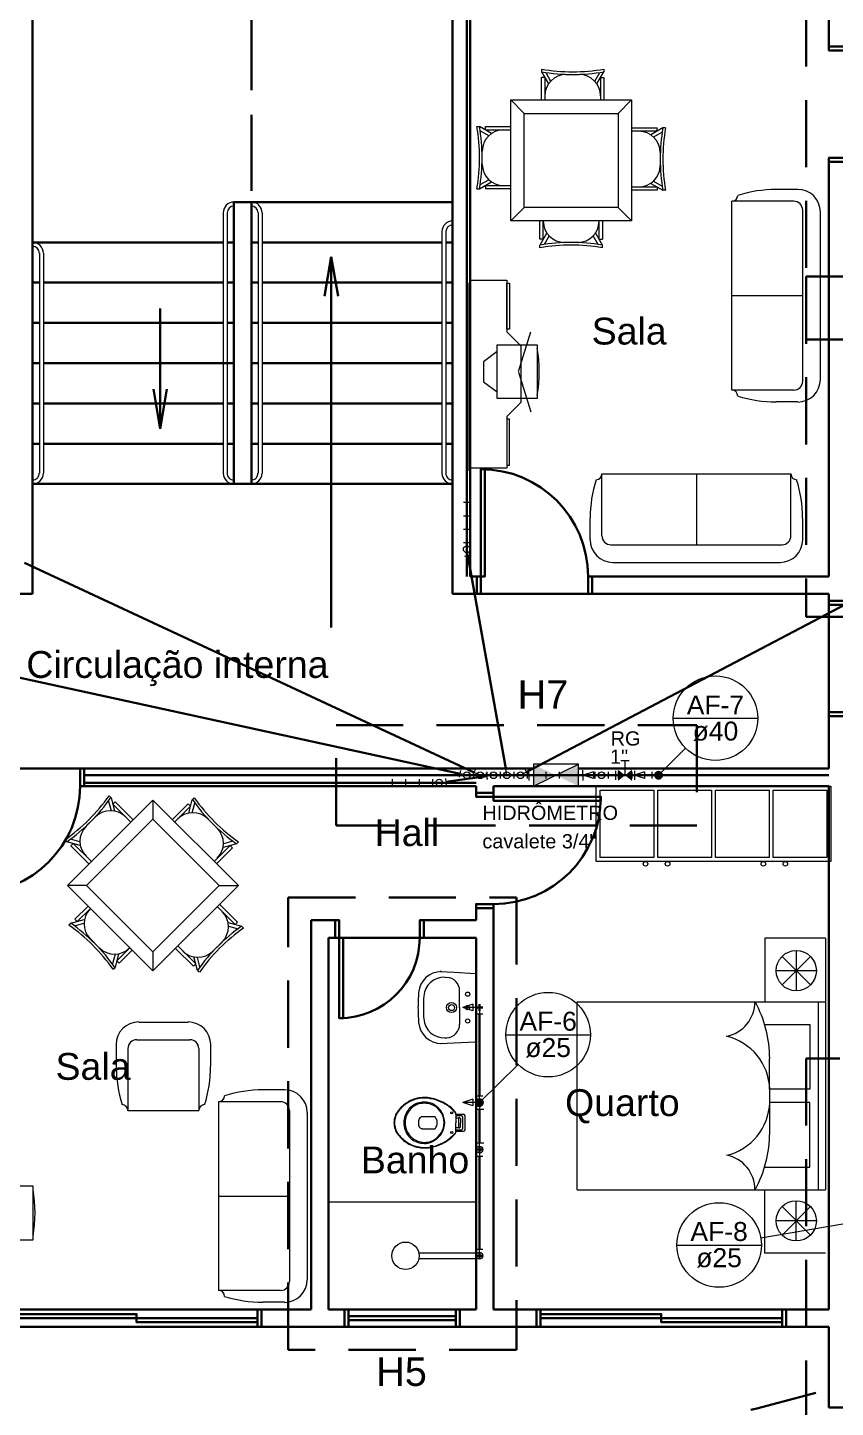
# Model space of a CAD drawing. Header units: inches. Extents: x -21 to 129, y -108 to 34.
# Drawn here: x 50 to 56.02, y -9.86 to 0.43 of the extents above; entities that cross this region are included whole.
import ezdxf

# ---------------------------------------------------------------- set-up
doc = ezdxf.new("R2010")
doc.units = ezdxf.units.IN
doc.header["$MEASUREMENT"] = 0
doc.linetypes.add('Dashed', pattern=[0.75, 0.5, -0.25])
for name, color, linetype, lineweight in [('AF-Colunas', 8, 'Continuous', 30), ('AF-Conexões detalhe', 8, 'Continuous', 20), ('AF-Indicação coluna', 5, 'Continuous', 20), ('AF-Textos coluna', 7, 'Continuous', 20), ('AF-Textos conexão', 7, 'Continuous', 20), ('AF-Tubos detalhe', 170, 'Continuous', 30), ('AL-Textos conexão', 7, 'Continuous', 20), ('DI-Detalhes', 6, 'Dashed', 30), ('ESQUADRIAS', 7, 'Continuous', 20), ('Simbolos', 8, 'Continuous', 20), ('xEIXO', 3, 'Continuous', 30), ('XJANELAS E PORTAS', 4, 'Continuous', 30), ('xMOVEIS', 253, 'Continuous', 20), ('XPAREDE', 7, 'Continuous', 30), ('xPISO', 4, 'Continuous', 30), ('xPROJEÇÃO', 4, 'Dashed', 30), ('xTEXTO', 7, 'Continuous', 20)]:
    doc.layers.add(name, color=color, linetype=linetype, lineweight=lineweight)
doc.styles.add('Arial', font='arial.ttf')

msp = doc.modelspace()

# ---------------------------------------------------------------- hatches: boundary and pattern name
at = {"layer": 'Simbolos'}
msp.add_hatch(color=256, dxfattribs=at).paths.add_polyline_path([(54.105, -5.064), (54.105, -5.227), (53.77, -5.064), (53.77, -5.227)])
msp.add_hatch(color=256, dxfattribs=at).paths.add_polyline_path([(54.105, -5.064), (54.105, -5.227), (53.77, -5.064), (53.77, -5.227)])
msp.add_hatch(color=256, dxfattribs=at).paths.add_polyline_path([(54.105, -5.064), (54.105, -5.227), (53.77, -5.064), (53.77, -5.227)])
at = {"layer": 'Simbolos', "linetype": 'Continuous'}
for points in [[(54.453, -5.146), (54.4, -5.104), (54.4, -5.188)], [(54.505, -5.104), (54.505, -5.188), (54.453, -5.146)]]:
    msp.add_hatch(color=256, dxfattribs=at).paths.add_polyline_path(points)

# ---------------------------------------------------------------- linework, layer by layer
at = {"layer": 'AF-Colunas', "linetype": 'Continuous', "const_width": 0.025}
for points in [[(54.715, -5.146, 1), (54.69, -5.146, 1)], [(53.381, -7.585, 1), (53.356, -7.585, 1)]]:
    msp.add_lwpolyline(points, format="xyb", close=True, dxfattribs=at)
at = {"layer": 'AF-Colunas', "linetype": 'Continuous'}
for centre in [(54.703, -5.146), (53.368, -7.585)]:
    msp.add_circle(centre, 0.025, dxfattribs=at)
at = {"layer": 'AF-Conexões detalhe', "linetype": 'Continuous'}
for p, q in [((53.273, -3.062), (53.273, -3.112)), ((53.248, -3.112), (53.298, -3.112)), ((53.248, -3.212), (53.298, -3.212)), ((53.273, -3.262), (53.273, -3.212)), ((53.273, -3.262), (53.273, -3.312)), ((53.248, -3.312), (53.298, -3.312)), ((53.248, -3.412), (53.298, -3.412)), ((53.273, -3.462), (53.273, -3.412)), ((53.273, -3.462), (53.282, -3.511)), ((53.306, -3.507), (53.257, -3.516)), ((53.219, -5.159), (53.229, -5.111)), ((53.273, -5.146), (53.224, -5.135)), ((53.317, -5.147), (53.338, -5.102)), ((53.323, -5.121), (53.323, -5.171)), ((53.373, -5.146), (53.328, -5.124)), ((53.427, -5.177), (53.42, -5.128)), ((53.423, -5.121), (53.423, -5.171)), ((53.523, -5.121), (53.523, -5.171)), ((53.54, -5.101), (53.589, -5.092)), ((53.573, -5.146), (53.564, -5.096)), ((53.623, -5.121), (53.623, -5.171)), ((53.673, -5.146), (53.717, -5.122)), ((53.706, -5.1), (53.729, -5.144)), ((53.723, -5.121), (53.723, -5.171)), ((53.863, -5.121), (53.863, -5.171)), ((53.863, -5.121), (53.863, -5.171)), ((53.863, -5.121), (53.863, -5.171)), ((53.863, -5.121), (53.863, -5.171)), ((53.863, -5.121), (53.863, -5.171)), ((53.963, -5.121), (53.963, -5.171)), ((53.963, -5.121), (53.963, -5.171)), ((53.963, -5.121), (53.963, -5.171)), ((53.963, -5.121), (53.963, -5.171)), ((53.963, -5.121), (53.963, -5.171)), ((54.217, -5.121), (54.142, -5.146)), ((54.217, -5.121), (54.142, -5.146)), ((54.217, -5.121), (54.142, -5.146)), ((54.217, -5.121), (54.142, -5.146)), ((54.217, -5.121), (54.142, -5.146)), ((54.217, -5.121), (54.217, -5.171)), ((54.217, -5.121), (54.217, -5.171)), ((54.217, -5.121), (54.217, -5.171)), ((54.217, -5.121), (54.217, -5.171)), ((54.217, -5.121), (54.217, -5.171)), ((54.228, -5.121), (54.228, -5.171)), ((54.328, -5.121), (54.328, -5.171)), ((54.403, -5.121), (54.403, -5.171)), ((54.503, -5.121), (54.503, -5.171)), ((54.598, -5.121), (54.523, -5.146)), ((54.598, -5.121), (54.598, -5.171)), ((54.653, -5.121), (54.653, -5.171)), ((54.653, -5.121), (54.653, -5.171)), ((52.668, -5.201), (52.718, -5.201)), ((52.718, -5.176), (52.718, -5.226)), ((52.818, -5.176), (52.818, -5.226)), ((52.868, -5.201), (52.818, -5.201)), ((52.868, -5.201), (52.918, -5.201)), ((52.918, -5.176), (52.918, -5.226)), ((53.018, -5.176), (53.018, -5.226)), ((53.068, -5.201), (53.018, -5.201)), ((53.068, -5.201), (53.117, -5.194)), ((53.114, -5.169), (53.12, -5.219)), ((53.273, -5.146), (53.323, -5.146)), ((53.373, -5.146), (53.423, -5.146)), ((53.473, -5.146), (53.423, -5.152)), ((53.473, -5.146), (53.523, -5.146)), ((53.573, -5.146), (53.623, -5.146)), ((53.673, -5.146), (53.723, -5.146)), ((53.913, -5.146), (53.863, -5.146)), ((53.913, -5.146), (53.863, -5.146)), ((53.913, -5.146), (53.863, -5.146)), ((53.913, -5.146), (53.863, -5.146)), ((53.913, -5.146), (53.863, -5.146)), ((53.913, -5.146), (53.963, -5.146)), ((53.913, -5.146), (53.963, -5.146)), ((53.913, -5.146), (53.963, -5.146)), ((53.913, -5.146), (53.963, -5.146)), ((53.913, -5.146), (53.963, -5.146)), ((54.153, -5.146), (54.103, -5.146)), ((54.153, -5.146), (54.103, -5.146)), ((54.153, -5.146), (54.103, -5.146)), ((54.153, -5.146), (54.103, -5.146)), ((54.153, -5.146), (54.103, -5.146)), ((54.217, -5.171), (54.142, -5.146)), ((54.217, -5.171), (54.142, -5.146)), ((54.217, -5.171), (54.142, -5.146)), ((54.217, -5.171), (54.142, -5.146)), ((54.217, -5.171), (54.142, -5.146)), ((54.153, -5.146), (54.203, -5.146)), ((54.153, -5.146), (54.203, -5.146)), ((54.153, -5.146), (54.203, -5.146)), ((54.153, -5.146), (54.203, -5.146)), ((54.153, -5.146), (54.203, -5.146)), ((54.278, -5.146), (54.228, -5.146)), ((54.278, -5.146), (54.228, -5.146)), ((54.278, -5.146), (54.228, -5.146)), ((54.278, -5.146), (54.228, -5.146)), ((54.278, -5.146), (54.228, -5.146)), ((54.278, -5.146), (54.328, -5.146)), ((54.453, -5.146), (54.403, -5.146)), ((54.453, -5.146), (54.503, -5.146)), ((54.598, -5.171), (54.523, -5.146)), ((54.603, -5.146), (54.553, -5.146)), ((54.603, -5.146), (54.653, -5.146)), ((54.703, -5.146), (54.653, -5.146)), ((53.318, -6.852), (53.243, -6.877)), ((53.368, -6.877), (53.243, -6.877)), ((53.318, -6.902), (53.243, -6.877)), ((53.318, -6.852), (53.318, -6.902)), ((53.368, -6.877), (53.368, -6.927)), ((53.393, -6.927), (53.343, -6.927)), ((53.318, -7.56), (53.243, -7.585)), ((53.368, -7.585), (53.243, -7.585)), ((53.318, -7.61), (53.243, -7.585)), ((53.318, -7.56), (53.318, -7.61)), ((53.342, -7.535), (53.392, -7.535)), ((53.368, -7.585), (53.368, -7.535)), ((53.368, -7.585), (53.368, -7.635)), ((53.35, -7.635), (53.4, -7.635)), ((53.35, -7.885), (53.4, -7.885)), ((53.368, -7.935), (53.368, -7.885)), ((53.344, -7.985), (53.394, -7.985)), ((53.368, -7.935), (53.368, -7.985)), ((53.344, -8.676), (53.394, -8.676)), ((53.368, -8.726), (53.368, -8.676))]:
    msp.add_line(p, q, dxfattribs=at)
for centre in [(53.273, -3.462), (53.273, -3.462), (53.273, -5.146), (53.273, -5.146), (53.373, -5.146), (53.373, -5.146), (53.473, -5.146), (53.473, -5.146), (53.573, -5.146), (53.573, -5.146), (53.673, -5.146), (53.673, -5.146), (54.278, -5.146), (54.278, -5.146), (54.278, -5.146), (54.278, -5.146), (54.278, -5.146), (54.278, -5.146), (54.703, -5.146), (54.703, -5.146), (53.068, -5.201), (53.068, -5.201), (53.368, -7.585), (53.368, -7.585), (53.368, -7.585), (53.368, -7.935), (53.368, -7.935), (53.368, -8.726), (53.368, -8.726), (53.368, -8.726)]:
    msp.add_circle(centre, 0.025, dxfattribs=at)
at = {"layer": 'AF-Indicação coluna'}
for p, q in [((54.812, -4.721), (55.442, -4.721)), ((54.703, -5.146), (54.904, -4.944)), ((53.565, -7.079), (54.195, -7.079)), ((53.368, -7.585), (53.656, -7.3)), ((56.077, -8.491), (55.464, -8.594)), ((54.839, -8.646), (55.469, -8.646))]:
    msp.add_line(p, q, dxfattribs=at)
for centre in [(55.127, -4.721), (53.88, -7.079), (55.154, -8.646)]:
    msp.add_circle(centre, 0.315, dxfattribs=at)
at = {"layer": 'AF-Tubos detalhe'}
for p, q in [((53.273, -3.212), (53.273, -3.112)), ((53.273, -3.412), (53.273, -3.312)), ((53.328, -5.124), (49.978, -3.563)), ((53.564, -5.096), (53.282, -3.511)), ((53.224, -5.135), (47.004, -3.781)), ((53.717, -5.122), (56.245, -3.793)), ((52.818, -5.201), (52.718, -5.201)), ((53.018, -5.201), (52.918, -5.201)), ((53.423, -5.152), (53.117, -5.194)), ((53.863, -5.146), (53.323, -5.146)), ((53.863, -5.146), (53.423, -5.146)), ((53.863, -5.146), (53.523, -5.146)), ((53.863, -5.146), (53.623, -5.146)), ((53.863, -5.146), (53.723, -5.146)), ((54.103, -5.146), (53.963, -5.146)), ((54.103, -5.146), (53.963, -5.146)), ((54.103, -5.146), (53.963, -5.146)), ((54.103, -5.146), (53.963, -5.146)), ((54.103, -5.146), (53.963, -5.146)), ((54.403, -5.146), (54.303, -5.146)), ((54.553, -5.146), (54.503, -5.146)), ((53.368, -7.535), (53.368, -6.927)), ((53.368, -7.635), (53.368, -7.885)), ((53.368, -7.985), (53.368, -8.676))]:
    msp.add_line(p, q, dxfattribs=at)
at = {"layer": 'DI-Detalhes'}
for points in [[(55.802, -1.9), (60.708, -1.9), (60.708, 0.635), (55.802, 0.635), (55.802, -1.9)], [(55.802, -3.965), (60.708, -3.965), (60.708, -1.43), (55.802, -1.43), (55.802, -3.965)], [(52.299, -4.773), (54.988, -4.773), (54.988, -5.519), (52.299, -5.519)], [(51.943, -6.056), (53.643, -6.056), (53.643, -9.426), (51.943, -9.426), (51.943, -6.056)], [(55.802, -10.026), (57.553, -10.026), (57.553, -7.256), (55.802, -7.256), (55.802, -10.026)]]:
    msp.add_lwpolyline(points, close=True, dxfattribs=at)
at = {"layer": 'ESQUADRIAS'}
for p, q in [((51.458, -0.955), (51.458, -2.896)), ((51.488, -0.955), (51.488, -2.896)), ((51.718, -0.955), (51.718, -2.896)), ((51.748, -0.955), (51.748, -2.896)), ((53.088, -1.095), (53.088, -2.896)), ((53.118, -1.095), (53.118, -2.896)), ((50.088, -1.255), (50.088, -2.896)), ((50.118, -1.255), (50.118, -2.896))]:
    msp.add_line(p, q, dxfattribs=at)
for centre, radius, start, end in [((51.538, -0.955), 0.08, 90, 180), ((51.538, -0.955), 0.05, 90, 180), ((51.668, -0.955), 0.08, 0, 90), ((51.668, -0.955), 0.05, 0, 90), ((53.168, -1.095), 0.08, 90, 180), ((53.168, -1.095), 0.05, 90, 180), ((50.038, -1.255), 0.0798, 359.869, 90.1311), ((50.038, -1.255), 0.0496, 359.531, 90.4691), ((50.038, -2.896), 0.0797, 269.81, 0.1895), ((50.038, -2.896), 0.0495, 269.417, 0.5833), ((51.538, -2.896), 0.0797, 179.81, 270.19), ((51.537, -2.896), 0.0495, 179.417, 270.583), ((51.668, -2.896), 0.0797, 269.81, 0.1895), ((51.668, -2.896), 0.0495, 269.417, 0.5833), ((53.168, -2.896), 0.0797, 179.81, 270.19), ((53.167, -2.896), 0.0495, 179.417, 270.583)]:
    msp.add_arc(centre, radius, start, end, dxfattribs=at)
at = {"layer": 'Simbolos'}
for p, q in [((54.421, -5.036), (54.484, -5.036)), ((54.453, -5.146), (54.453, -5.036)), ((53.736, -5.146), (53.736, -5.108)), ((53.77, -5.227), (54.105, -5.064)), ((54.139, -5.146), (54.139, -5.108)), ((54.139, -5.146), (54.139, -5.108)), ((54.139, -5.146), (54.139, -5.108)), ((54.382, -5.112), (54.382, -5.179)), ((54.523, -5.112), (54.523, -5.179)), ((53.77, -5.146), (53.736, -5.146)), ((53.736, -5.146), (53.736, -5.184)), ((54.105, -5.146), (54.139, -5.146)), ((54.139, -5.146), (54.139, -5.184))]:
    msp.add_line(p, q, dxfattribs=at)
msp.add_lwpolyline([(54.105, -5.064), (53.77, -5.064), (53.77, -5.227), (54.105, -5.227), (54.105, -5.064)], close=True, dxfattribs=at)
msp.add_lwpolyline([(54.105, -5.064), (53.77, -5.064), (53.77, -5.227), (54.105, -5.227), (54.105, -5.064)], close=True, dxfattribs=at)
msp.add_lwpolyline([(54.105, -5.064), (53.77, -5.064), (53.77, -5.227), (54.105, -5.227), (54.105, -5.064)], close=True, dxfattribs=at)
at = {"layer": 'xEIXO'}
for p, q in [((53.343, -6.877), (53.393, -6.877)), ((53.368, -6.902), (53.368, -6.852)), ((53.343, -7.585), (53.393, -7.585)), ((53.368, -7.61), (53.368, -7.56)), ((53.368, -7.96), (53.368, -7.91)), ((53.343, -7.935), (53.393, -7.935)), ((53.343, -8.726), (53.393, -8.726)), ((53.368, -8.751), (53.368, -8.701))]:
    msp.add_line(p, q, dxfattribs=at)
at = {"layer": 'XJANELAS E PORTAS'}
for p, q in [((51.713, -9.126), (49.912, -9.126)), ((52.393, -9.126), (53.193, -9.126)), ((55.623, -9.126), (53.823, -9.126)), ((51.713, -9.256), (49.912, -9.256)), ((52.393, -9.256), (53.193, -9.256)), ((55.623, -9.256), (53.823, -9.256))]:
    msp.add_line(p, q, dxfattribs=at)
for points in [[(55.973, 0.285), (55.973, 0.255), (56.103, 0.255), (56.103, 0.285)], [(56.103, -0.575), (56.103, -0.545), (55.973, -0.545), (55.973, -0.575)], [(53.348, -3.795), (53.378, -3.795), (53.378, -3.665), (53.348, -3.665)], [(54.208, -3.665), (54.178, -3.665), (54.178, -3.795), (54.208, -3.795)], [(55.973, -3.845), (55.973, -3.875), (56.103, -3.875), (56.103, -3.845)], [(56.103, -4.706), (56.103, -4.676), (55.973, -4.676), (55.973, -4.706)], [(50.423, -5.226), (50.393, -5.226), (50.393, -5.096), (50.423, -5.096)], [(53.343, -5.276), (53.343, -5.306), (53.473, -5.306), (53.473, -5.276)], [(53.473, -6.136), (53.473, -6.106), (53.343, -6.106), (53.343, -6.136)], [(52.293, -6.226), (52.323, -6.226), (52.323, -6.356), (52.293, -6.356)], [(52.953, -6.356), (52.923, -6.356), (52.923, -6.226), (52.953, -6.226)], [(51.743, -9.126), (51.713, -9.126), (51.713, -9.256), (51.743, -9.256)], [(52.363, -9.256), (52.393, -9.256), (52.393, -9.126), (52.363, -9.126)], [(53.223, -9.126), (53.193, -9.126), (53.193, -9.256), (53.223, -9.256)], [(53.793, -9.256), (53.823, -9.256), (53.823, -9.126), (53.793, -9.126)], [(55.653, -9.126), (55.623, -9.126), (55.623, -9.256), (55.653, -9.256)]]:
    msp.add_lwpolyline(points, dxfattribs=at)
for points in [[(53.378, -3.665), (53.408, -3.665), (53.408, -2.865), (53.378, -2.865), (53.378, -3.665), (53.378, -3.665)], [(53.473, -5.306), (53.473, -5.336), (54.273, -5.336), (54.273, -5.306), (53.473, -5.306), (53.473, -5.306)], [(52.323, -6.356), (52.353, -6.356), (52.353, -6.956), (52.323, -6.956), (52.323, -6.356), (52.323, -6.356)], [(49.912, -9.161), (50.813, -9.161), (50.813, -9.191), (49.912, -9.191), (49.912, -9.161), (49.912, -9.161)], [(50.813, -9.191), (51.713, -9.191), (51.713, -9.221), (50.813, -9.221), (50.813, -9.191), (50.813, -9.191)], [(52.393, -9.176), (53.193, -9.176), (53.193, -9.206), (52.393, -9.206), (52.393, -9.176), (52.393, -9.176)], [(53.823, -9.191), (54.723, -9.191), (54.723, -9.161), (53.823, -9.161), (53.823, -9.191), (53.823, -9.191)], [(54.723, -9.191), (55.623, -9.191), (55.623, -9.221), (54.723, -9.221), (54.723, -9.191), (54.723, -9.191)]]:
    msp.add_lwpolyline(points, close=True, dxfattribs=at)
for centre, radius, start, end in [((53.378, -3.665), 0.8, 0, 90), ((49.592, -5.226), 0.8, 270, 0), ((53.473, -5.306), 0.8, 270, 0), ((52.323, -6.356), 0.6, 270, 0)]:
    msp.add_arc(centre, radius, start, end, dxfattribs=at)
at = {"layer": 'xMOVEIS'}
for p, q in [((53.83, 0.116), (53.83, 0.096)), ((54.295, 0.116), (54.295, 0.096)), ((53.83, 0.096), (53.882, 0.006)), ((53.83, -0.114), (53.83, 0.053)), ((53.855, 0.053), (53.83, 0.053)), ((53.855, 0.053), (53.855, -0.114)), ((53.862, 0.091), (53.898, 0.027)), ((54.013, 0.076), (54.112, 0.076)), ((54.227, 0.027), (54.264, 0.091)), ((54.243, 0.006), (54.295, 0.096)), ((54.271, 0.053), (54.271, -0.114)), ((54.271, 0.053), (54.295, 0.053)), ((54.295, 0.053), (54.295, -0.114)), ((53.701, -0.214), (53.601, -0.114)), ((54.501, -0.114), (54.401, -0.214)), ((53.349, -0.312), (53.369, -0.312)), ((53.459, -0.363), (53.369, -0.312)), ((53.438, -0.38), (53.374, -0.343)), ((53.412, -0.312), (53.601, -0.312)), ((53.412, -0.336), (53.412, -0.312)), ((53.412, -0.336), (53.601, -0.336)), ((54.501, -0.322), (54.692, -0.322)), ((54.692, -0.347), (54.501, -0.347)), ((54.735, -0.322), (54.645, -0.374)), ((54.73, -0.354), (54.666, -0.391)), ((54.692, -0.347), (54.692, -0.322)), ((54.755, -0.322), (54.735, -0.322)), ((53.389, -0.594), (53.389, -0.495)), ((54.715, -0.505), (54.715, -0.604)), ((53.374, -0.745), (53.438, -0.708)), ((54.666, -0.719), (54.73, -0.756)), ((53.349, -0.777), (53.369, -0.777)), ((53.369, -0.777), (53.459, -0.725)), ((53.412, -0.752), (53.601, -0.752)), ((53.412, -0.752), (53.412, -0.777)), ((53.601, -0.777), (53.412, -0.777)), ((54.692, -0.763), (54.501, -0.763)), ((54.692, -0.787), (54.501, -0.787)), ((54.645, -0.736), (54.735, -0.787)), ((54.692, -0.763), (54.692, -0.787)), ((54.755, -0.787), (54.735, -0.787)), ((55.74, -0.781), (55.579, -0.781)), ((53.701, -0.914), (53.601, -1.014)), ((54.401, -0.914), (54.501, -1.014)), ((55.711, -0.869), (55.249, -0.869)), ((55.249, -2.276), (55.249, -0.869)), ((53.819, -1.152), (53.819, -1.014)), ((53.844, -1.152), (53.844, -1.014)), ((54.26, -1.152), (54.26, -1.014)), ((54.285, -1.014), (54.285, -1.152)), ((55.777, -2.21), (55.777, -0.935)), ((55.909, -2.196), (55.909, -0.949)), ((53.871, -1.105), (53.819, -1.195)), ((53.888, -1.126), (53.851, -1.19)), ((54.253, -1.19), (54.216, -1.126)), ((54.285, -1.195), (54.233, -1.105)), ((53.844, -1.152), (53.819, -1.152)), ((53.819, -1.215), (53.819, -1.195)), ((54.101, -1.175), (54.002, -1.175)), ((54.26, -1.152), (54.285, -1.152)), ((54.285, -1.215), (54.285, -1.195)), ((53.291, -1.457), (53.571, -1.457)), ((53.291, -2.877), (53.291, -1.477)), ((53.571, -1.457), (53.571, -1.842)), ((53.571, -1.821), (53.571, -1.478)), ((53.571, -1.478), (53.592, -1.478)), ((53.592, -1.478), (53.592, -1.821)), ((55.249, -1.572), (55.777, -1.572)), ((53.592, -1.821), (53.571, -1.821)), ((53.571, -1.842), (53.676, -1.947)), ((53.658, -2.137), (53.752, -1.841)), ((53.676, -1.947), (53.676, -2.367)), ((53.658, -2.142), (53.752, -2.437)), ((55.711, -2.276), (55.249, -2.276)), ((55.74, -2.364), (55.579, -2.364)), ((53.676, -2.367), (53.571, -2.472)), ((53.571, -2.472), (53.571, -2.857)), ((53.571, -2.493), (53.571, -2.836)), ((53.592, -2.493), (53.571, -2.493)), ((53.592, -2.836), (53.592, -2.493)), ((53.571, -2.857), (53.291, -2.857)), ((53.571, -2.836), (53.592, -2.836)), ((54.281, -3.362), (54.281, -2.9)), ((54.281, -2.9), (55.689, -2.9)), ((54.985, -2.9), (54.985, -3.428)), ((55.689, -3.362), (55.689, -2.9)), ((54.193, -3.391), (54.193, -3.23)), ((55.777, -3.391), (55.777, -3.23)), ((54.347, -3.428), (55.623, -3.428)), ((54.362, -3.56), (55.608, -3.56)), ((50.603, -5.338), (50.622, -5.41)), ((50.608, -5.298), (50.622, -5.313)), ((50.622, -5.313), (50.649, -5.412)), ((50.635, -5.36), (50.652, -5.343)), ((50.787, -5.478), (50.652, -5.343)), ((50.934, -5.331), (50.934, -5.472)), ((51.201, -5.428), (51.228, -5.328)), ((51.242, -5.314), (51.228, -5.328)), ((50.635, -5.36), (50.77, -5.495)), ((51.198, -5.358), (51.08, -5.476)), ((51.215, -5.375), (51.097, -5.494)), ((51.215, -5.375), (51.198, -5.358)), ((51.228, -5.425), (51.247, -5.354)), ((50.506, -5.456), (50.436, -5.526)), ((51.414, -5.541), (51.344, -5.471)), ((50.279, -5.627), (50.293, -5.641)), ((50.393, -5.668), (50.293, -5.641)), ((50.39, -5.642), (50.319, -5.623)), ((50.341, -5.654), (50.323, -5.672)), ((50.341, -5.654), (50.476, -5.789)), ((51.531, -5.638), (51.46, -5.657)), ((51.571, -5.643), (51.557, -5.657)), ((50.323, -5.672), (50.458, -5.807)), ((51.509, -5.669), (51.391, -5.788)), ((51.409, -5.805), (51.527, -5.687)), ((51.557, -5.657), (51.457, -5.683)), ((51.509, -5.669), (51.527, -5.687)), ((50.439, -5.967), (50.298, -5.967)), ((51.429, -5.967), (51.571, -5.967)), ((50.451, -6.12), (50.353, -6.218)), ((50.371, -6.235), (50.468, -6.138)), ((51.547, -6.258), (51.414, -6.124)), ((51.565, -6.24), (51.431, -6.107)), ((50.309, -6.262), (50.323, -6.248)), ((50.323, -6.248), (50.423, -6.221)), ((50.349, -6.267), (50.42, -6.248)), ((50.371, -6.235), (50.353, -6.218)), ((51.495, -6.244), (51.595, -6.271)), ((51.498, -6.27), (51.569, -6.289)), ((51.547, -6.258), (51.565, -6.24)), ((51.609, -6.285), (51.595, -6.271)), ((50.467, -6.363), (50.537, -6.433)), ((55.496, -6.36), (55.496, -6.834)), ((55.946, -6.36), (55.496, -6.36)), ((55.946, -6.36), (55.946, -8.234)), ((55.946, -6.36), (55.946, -6.515)), ((50.679, -6.477), (50.652, -6.577)), ((50.665, -6.529), (50.762, -6.432)), ((50.682, -6.547), (50.78, -6.449)), ((50.934, -6.462), (50.934, -6.604)), ((51.102, -6.436), (51.236, -6.569)), ((51.253, -6.552), (51.12, -6.418)), ((51.382, -6.456), (51.452, -6.386)), ((55.729, -6.452), (55.729, -6.752)), ((50.652, -6.48), (50.633, -6.551)), ((50.638, -6.591), (50.652, -6.577)), ((50.665, -6.529), (50.682, -6.547)), ((51.253, -6.552), (51.236, -6.569)), ((51.266, -6.6), (51.239, -6.5)), ((51.285, -6.574), (51.266, -6.503)), ((55.836, -6.708), (55.623, -6.496)), ((55.836, -6.496), (55.623, -6.708)), ((51.28, -6.614), (51.266, -6.6)), ((53.076, -6.609), (53.18, -6.614)), ((53.084, -6.609), (53.076, -6.609)), ((53.11, -6.651), (53.125, -6.652)), ((53.18, -6.614), (53.335, -6.622)), ((53.34, -6.627), (53.34, -6.877)), ((55.879, -6.602), (55.579, -6.602)), ((53.22, -6.877), (53.22, -6.752)), ((53.22, -6.877), (53.22, -7.002)), ((53.29, -6.877), (53.27, -6.877)), ((53.28, -6.867), (53.28, -6.887)), ((53.34, -7.126), (53.34, -6.877)), ((54.096, -8.234), (54.096, -6.834)), ((54.096, -6.834), (55.946, -6.834)), ((55.896, -8.234), (55.896, -6.834)), ((50.829, -6.985), (51.196, -6.985)), ((55.492, -7.002), (55.83, -7.002)), ((55.83, -7.002), (55.83, -7.484)), ((50.66, -7.153), (50.66, -7.314)), ((50.748, -7.182), (50.748, -7.644)), ((50.814, -7.116), (51.21, -7.116)), ((51.276, -7.182), (51.276, -7.644)), ((51.364, -7.153), (51.364, -7.314)), ((53.076, -7.144), (53.18, -7.139)), ((53.11, -7.102), (53.125, -7.102)), ((53.18, -7.139), (53.335, -7.131)), ((55.53, -7.484), (55.53, -7.257)), ((51.915, -7.49), (51.754, -7.49)), ((55.83, -7.484), (55.53, -7.484)), ((55.53, -7.484), (55.53, -7.81)), ((51.886, -7.578), (51.424, -7.578)), ((51.424, -7.578), (51.424, -8.985)), ((55.83, -7.584), (55.53, -7.584)), ((55.83, -8.065), (55.83, -7.584)), ((50.748, -7.644), (51.276, -7.644)), ((51.952, -7.644), (51.952, -8.919)), ((52.084, -7.658), (52.084, -8.905)), ((53.037, -7.691), (52.941, -7.691)), ((53.191, -7.666), (53.191, -7.661)), ((53.191, -7.673), (53.191, -7.666)), ((53.191, -7.673), (53.191, -7.735)), ((53.249, -7.673), (53.191, -7.673)), ((53.235, -7.683), (53.191, -7.683)), ((53.199, -7.699), (53.21, -7.699)), ((53.215, -7.735), (53.215, -7.7)), ((53.226, -7.704), (53.226, -7.735)), ((53.243, -7.735), (53.243, -7.69)), ((53.261, -7.735), (53.261, -7.684)), ((52.941, -7.78), (53.037, -7.78)), ((53.191, -7.798), (53.191, -7.735)), ((53.191, -7.788), (53.235, -7.788)), ((53.191, -7.798), (53.249, -7.798)), ((53.191, -7.804), (53.191, -7.798)), ((53.191, -7.81), (53.191, -7.804)), ((53.199, -7.771), (53.21, -7.771)), ((53.215, -7.771), (53.215, -7.735)), ((53.226, -7.767), (53.226, -7.735)), ((53.243, -7.78), (53.243, -7.735)), ((53.261, -7.787), (53.261, -7.735)), ((55.492, -8.065), (55.83, -8.065)), ((51.424, -8.282), (51.952, -8.282)), ((53.343, -8.326), (52.243, -8.326)), ((54.096, -8.234), (55.946, -8.234)), ((55.496, -8.707), (55.496, -8.234)), ((55.729, -8.616), (55.729, -8.316)), ((55.836, -8.572), (55.623, -8.359)), ((55.836, -8.359), (55.623, -8.572)), ((55.879, -8.466), (55.579, -8.466)), ((53.343, -8.706), (52.918, -8.706)), ((55.946, -8.707), (55.496, -8.707)), ((52.918, -8.746), (53.343, -8.746)), ((51.886, -8.985), (51.424, -8.985)), ((51.915, -9.073), (51.754, -9.073))]:
    msp.add_line(p, q, dxfattribs=at)
for points in [[(54.501, -0.114), (54.501, -1.014), (53.601, -1.014), (53.601, -0.114), (54.501, -0.114), (54.501, -0.114)], [(54.401, -0.214), (54.401, -0.914), (53.701, -0.914), (53.701, -0.214), (54.401, -0.214), (54.401, -0.214)], [(53.499, -2.339), (53.499, -1.939), (53.799, -1.939), (53.799, -2.339), (53.499, -2.339), (53.499, -2.339)], [(55.988, -5.227), (55.988, -5.788), (54.238, -5.788), (54.238, -5.227), (55.988, -5.227), (55.988, -5.227)], [(50.934, -5.331), (50.298, -5.967), (50.934, -6.604), (51.571, -5.967), (50.934, -5.331), (50.934, -5.331)], [(54.668, -5.257), (54.668, -5.758), (54.268, -5.758), (54.268, -5.257), (54.668, -5.257), (54.668, -5.257)], [(55.098, -5.257), (55.098, -5.758), (54.698, -5.758), (54.698, -5.257), (55.098, -5.257), (55.098, -5.257)], [(55.528, -5.257), (55.528, -5.758), (55.128, -5.758), (55.128, -5.257), (55.528, -5.257), (55.528, -5.257)], [(55.958, -5.257), (55.958, -5.758), (55.558, -5.758), (55.558, -5.257), (55.958, -5.257), (55.958, -5.257)], [(50.934, -5.472), (50.439, -5.967), (50.934, -6.462), (51.429, -5.967), (50.934, -5.472), (50.934, -5.472)], [(49.741, -8.207), (49.741, -8.607), (50.041, -8.607), (50.041, -8.207), (49.741, -8.207), (49.741, -8.207)]]:
    msp.add_lwpolyline(points, close=True, dxfattribs=at)
msp.add_lwpolyline([(53.499, -1.989), (53.398, -2.064), (53.398, -2.214), (53.499, -2.289)], dxfattribs=at)
for centre, radius in [((54.606, -5.806), 0.017), ((54.77, -5.806), 0.017), ((55.484, -5.806), 0.017), ((55.648, -5.806), 0.017), ((55.729, -6.602), 0.15), ((53.28, -6.777), 0.016), ((53.16, -6.877), 0.0375), ((53.16, -6.877), 0.0225), ((53.28, -6.877), 0.016), ((53.28, -6.977), 0.016), ((53.161, -7.662), 0.0075), ((53.161, -7.808), 0.0075), ((55.729, -8.466), 0.15), ((52.817, -8.726), 0.102)]:
    msp.add_circle(centre, radius, dxfattribs=at)
for centre, radius, start, end in [((54.063, 1.472), 1.376, 260.271, 279.729), ((54.063, 1.452), 1.376, 260.271, 279.729), ((54.013, -0.082), 0.158, 90, 180), ((54.112, -0.082), 0.158, 0, 90), ((51.993, -0.544), 1.376, 350.271, 9.729), ((52.012, -0.544), 1.376, 350.271, 9.729), ((53.547, -0.495), 0.158, 90, 180), ((54.557, -0.505), 0.158, 0, 90), ((56.091, -0.555), 1.376, 170.271, 189.729), ((56.111, -0.555), 1.376, 170.271, 189.729), ((53.547, -0.594), 0.158, 180, 270), ((54.557, -0.604), 0.158, 270, 0), ((55.582, -1.751), 0.97, 90.1722, 107.318), ((55.74, -0.949), 0.169, 0, 90), ((55.249, -0.825), 0.044, 270.003, 0), ((55.711, -0.935), 0.066, 0, 90), ((54.002, -1.017), 0.158, 180, 270), ((54.101, -1.017), 0.158, 270, 0), ((54.052, -2.552), 1.376, 80.271, 99.729), ((54.052, -2.571), 1.376, 80.271, 99.729), ((52.766, -2.139), 1.048, 350.383, 9.6172), ((55.711, -2.21), 0.066, 270, 0), ((55.74, -2.196), 0.169, 270, 0), ((55.249, -2.32), 0.044, 0, 89.997), ((55.582, -1.394), 0.97, 252.682, 269.828), ((55.163, -3.233), 0.97, 162.682, 179.828), ((54.237, -2.9), 0.044, 270, 359.997), ((55.733, -2.9), 0.044, 180.003, 270), ((54.806, -3.233), 0.97, 0.1722, 17.3184), ((54.362, -3.391), 0.169, 180, 270), ((54.347, -3.362), 0.066, 180, 270), ((55.608, -3.391), 0.169, 270, 0), ((55.623, -3.362), 0.066, 270, 0), ((49.484, -4.504), 1.376, 305.271, 324.729), ((49.498, -4.518), 1.376, 305.271, 324.729), ((52.352, -4.533), 1.376, 215.271, 234.729), ((52.366, -4.519), 1.376, 215.271, 234.729), ((50.618, -5.568), 0.158, 45, 135), ((51.232, -5.583), 0.158, 45, 135), ((50.548, -5.638), 0.158, 135, 225), ((51.302, -5.653), 0.158, 315, 45), ((50.579, -6.252), 0.158, 135, 225), ((51.34, -6.274), 0.158, 315, 45), ((49.514, -7.386), 1.376, 35.271, 54.729), ((49.528, -7.372), 1.376, 35.271, 54.729), ((52.39, -7.394), 1.376, 125.271, 144.729), ((52.404, -7.408), 1.376, 125.271, 144.729), ((50.649, -6.321), 0.158, 225, 315), ((51.27, -6.344), 0.158, 225, 315), ((53.084, -6.779), 0.17, 90, 175.302), ((53.103, -6.801), 0.15, 87.0582, 176.284), ((53.12, -6.752), 0.1, 0, 87.0582), ((53.335, -6.627), 0.005, 0, 87.0582), ((54.271, -6.877), 1.361, 175.302, 180), ((54.271, -6.877), 1.361, 180, 184.698), ((54.271, -6.877), 1.321, 176.284, 180), ((54.271, -6.877), 1.321, 180, 183.716), ((55.159, -6.834), 0.262, 281.064, 0.0505), ((54.653, -7.257), 0.878, 0, 28.8881), ((50.829, -7.153), 0.169, 90, 180), ((51.196, -7.153), 0.169, 0, 90), ((53.084, -6.974), 0.17, 184.698, 270), ((53.103, -6.952), 0.15, 183.716, 272.942), ((53.12, -7.002), 0.1, 272.942, 0), ((55.112, -7.499), 0.42, 2.0643, 76.5578), ((50.814, -7.182), 0.066, 90, 180), ((51.21, -7.182), 0.066, 0, 90), ((53.335, -7.126), 0.005, 272.942, 0), ((51.631, -7.312), 0.97, 180.172, 197.318), ((50.394, -7.312), 0.97, 342.682, 359.828), ((51.757, -8.46), 0.97, 90.1723, 107.318), ((51.915, -7.658), 0.169, 0, 90), ((50.704, -7.644), 0.044, 0.003, 90), ((51.32, -7.644), 0.044, 90, 179.997), ((51.424, -7.534), 0.044, 270.003, 0), ((51.886, -7.644), 0.066, 0, 90), ((52.972, -7.811), 0.268, 121.681, 141.84), ((52.972, -7.811), 0.264, 121.686, 141.83), ((52.959, -7.795), 0.248, 96.483, 121.073), ((52.959, -7.795), 0.244, 96.4779, 121.067), ((52.958, -7.738), 0.157, 100.028, 138.778), ((52.958, -7.733), 0.144, 100.808, 136.926), ((52.961, -7.79), 0.243, 73.2378, 97.0453), ((52.959, -7.735), 0.145, 60.1948, 101.066), ((52.961, -7.79), 0.239, 84.2407, 97.0506), ((52.958, -7.727), 0.146, 59.7019, 100.446), ((52.943, -7.881), 0.331, 55.8497, 82.7065), ((52.943, -7.881), 0.335, 55.8476, 74.7475), ((52.955, -7.736), 0.154, 0.2488, 60.3441), ((52.95, -7.867), 0.316, 40.7546, 55.5359), ((52.95, -7.867), 0.32, 41.9479, 55.5381), ((55.112, -7.569), 0.42, 283.442, 357.936), ((52.88, -7.735), 0.149, 143.002, 180.128), ((52.88, -7.735), 0.145, 143.02, 180.128), ((52.957, -7.735), 0.153, 139.336, 180.055), ((52.956, -7.733), 0.142, 136.228, 180.664), ((52.998, -7.735), 0.0846, 159.222, 200.778), ((52.941, -7.715), 0.0241, 89.1095, 156.49), ((52.958, -7.735), 0.146, 359.888, 60.0886), ((52.985, -7.735), 0.0683, 319.312, 40.6882), ((53.181, -7.66), 0.0102, 358.309, 45.2439), ((53.182, -7.667), 0.00945, 6.988, 38.6516), ((53.199, -7.691), 0.00832, 184.718, 267.985), ((53.209, -7.687), 0.0119, 274.052, 294.02), ((53.218, -7.71), 0.0131, 70.6125, 109.658), ((53.221, -7.704), 0.00592, 43.936, 67.4017), ((53.219, -7.703), 0.00666, 357.957, 36.1023), ((53.235, -7.69), 0.00729, 358.275, 91.725), ((53.249, -7.684), 0.0118, 3.6802, 91.299), ((52.88, -7.735), 0.149, 179.872, 216.998), ((52.88, -7.735), 0.145, 179.872, 216.98), ((52.957, -7.735), 0.153, 179.945, 220.664), ((52.956, -7.737), 0.142, 179.336, 223.772), ((52.941, -7.755), 0.0241, 203.51, 270.891), ((52.958, -7.735), 0.146, 299.911, 0.1122), ((52.955, -7.734), 0.154, 299.656, 359.751), ((52.95, -7.603), 0.316, 304.464, 319.245), ((53.181, -7.81), 0.0102, 314.756, 1.6914), ((53.182, -7.803), 0.00945, 321.348, 353.012), ((53.199, -7.779), 0.00832, 92.0149, 175.282), ((53.209, -7.783), 0.0119, 65.9796, 85.9479), ((53.218, -7.76), 0.0131, 250.342, 289.388), ((53.221, -7.767), 0.00592, 292.598, 316.064), ((53.219, -7.767), 0.00666, 323.898, 2.0428), ((53.235, -7.78), 0.00729, 268.275, 1.725), ((53.249, -7.786), 0.0118, 268.701, 356.32), ((54.653, -7.81), 0.878, 331.112, 0), ((52.972, -7.659), 0.268, 218.16, 238.319), ((52.972, -7.659), 0.264, 218.17, 238.314), ((52.959, -7.675), 0.248, 238.927, 263.517), ((52.959, -7.675), 0.244, 238.933, 263.522), ((52.958, -7.732), 0.157, 221.222, 259.972), ((52.958, -7.737), 0.144, 223.074, 259.192), ((52.959, -7.736), 0.145, 258.934, 299.805), ((52.961, -7.68), 0.243, 262.955, 286.762), ((52.958, -7.743), 0.146, 259.554, 300.298), ((52.943, -7.59), 0.331, 277.293, 304.15), ((52.943, -7.59), 0.335, 285.252, 304.152), ((52.95, -7.603), 0.32, 304.462, 318.052), ((52.961, -7.68), 0.239, 262.949, 275.759), ((55.159, -8.233), 0.262, 359.95, 78.936), ((49.008, -8.407), 1.048, 350.383, 9.6172), ((51.886, -8.919), 0.066, 270, 0), ((51.915, -8.905), 0.169, 270, 0), ((51.424, -9.029), 0.044, 0, 89.997), ((51.757, -8.103), 0.97, 252.682, 269.828)]:
    msp.add_arc(centre, radius, start, end, dxfattribs=at)
at = {"layer": 'XPAREDE'}
for p, q in [((50.038, -3.795), (50.038, 0.635)), ((53.168, -3.795), (53.168, 0.635)), ((53.273, -3.665), (53.273, 0.635)), ((53.298, -3.665), (53.298, 0.635)), ((55.973, 0.285), (55.973, 0.515)), ((56.103, 0.285), (55.973, 0.285)), ((55.973, -3.665), (55.973, -0.575)), ((56.103, -0.575), (55.973, -0.575)), ((51.538, -2.975), (51.538, -0.875)), ((51.538, -0.875), (51.668, -0.875)), ((51.668, -2.975), (51.668, -0.875)), ((51.538, -2.975), (51.668, -2.975)), ((53.298, -3.665), (53.348, -3.665)), ((53.348, -3.665), (53.348, -3.795)), ((54.208, -3.665), (55.973, -3.665)), ((54.208, -3.665), (54.208, -3.795)), ((50.038, -3.795), (49.858, -3.795)), ((53.168, -3.795), (53.348, -3.795)), ((54.208, -3.795), (55.973, -3.795)), ((55.973, -3.845), (55.973, -3.795)), ((56.103, -3.845), (55.973, -3.845)), ((55.973, -5.096), (55.973, -4.706)), ((56.103, -4.706), (55.973, -4.706)), ((50.423, -5.096), (53.77, -5.096)), ((50.423, -5.226), (50.423, -5.096)), ((54.105, -5.096), (55.973, -5.096)), ((50.423, -5.146), (55.973, -5.146)), ((50.423, -5.201), (53.343, -5.201)), ((50.423, -5.226), (53.343, -5.226)), ((53.343, -5.226), (53.343, -5.276)), ((55.973, -5.226), (53.473, -5.226)), ((53.473, -5.276), (53.473, -5.226)), ((55.973, -9.126), (55.973, -5.226)), ((55.973, -9.126), (55.973, -5.226)), ((53.473, -5.276), (53.343, -5.276)), ((53.343, -6.136), (53.343, -6.226)), ((53.473, -6.136), (53.343, -6.136)), ((53.473, -9.126), (53.473, -6.136)), ((52.113, -9.126), (52.113, -6.226)), ((52.113, -6.226), (52.293, -6.226)), ((52.293, -6.356), (52.293, -6.226)), ((52.953, -6.226), (53.343, -6.226)), ((52.953, -6.356), (52.953, -6.226)), ((52.243, -9.126), (52.243, -6.356)), ((52.243, -6.356), (52.293, -6.356)), ((52.953, -6.356), (53.343, -6.356)), ((53.343, -9.126), (53.343, -6.356)), ((51.743, -9.126), (52.113, -9.126)), ((51.743, -9.126), (51.743, -9.256)), ((52.243, -9.126), (52.363, -9.126)), ((52.363, -9.126), (52.363, -9.256)), ((53.223, -9.126), (53.343, -9.126)), ((53.223, -9.126), (53.223, -9.256)), ((53.793, -9.126), (53.473, -9.126)), ((53.793, -9.126), (53.793, -9.256)), ((55.973, -9.126), (55.653, -9.126)), ((55.653, -9.126), (55.653, -9.256)), ((51.743, -9.256), (52.363, -9.256)), ((53.223, -9.256), (53.793, -9.256)), ((55.653, -9.256), (55.973, -9.256)), ((55.973, -9.856), (55.973, -9.256)), ((55.973, -9.856), (55.973, -9.256)), ((55.973, -9.856), (56.248, -9.856))]:
    msp.add_line(p, q, dxfattribs=at)
at = {"layer": 'xPISO'}
for p, q in [((53.168, -0.875), (51.668, -0.875)), ((51.458, -1.175), (50.038, -1.175)), ((51.538, -1.175), (51.488, -1.175)), ((51.718, -1.175), (51.668, -1.175)), ((53.088, -1.175), (51.748, -1.175)), ((53.168, -1.175), (53.118, -1.175)), ((52.264, -1.282), (52.214, -1.577)), ((52.264, -1.282), (52.314, -1.577)), ((52.264, -1.282), (52.264, -4.045)), ((50.088, -1.475), (50.038, -1.475)), ((51.458, -1.475), (50.118, -1.475)), ((51.538, -1.475), (51.488, -1.475)), ((51.718, -1.475), (51.668, -1.475)), ((53.088, -1.475), (51.748, -1.475)), ((53.168, -1.475), (53.118, -1.475)), ((50.989, -2.564), (50.989, -1.667)), ((50.088, -1.775), (50.038, -1.775)), ((51.458, -1.775), (50.118, -1.775)), ((51.538, -1.775), (51.488, -1.775)), ((51.718, -1.775), (51.668, -1.775)), ((53.088, -1.775), (51.748, -1.775)), ((53.168, -1.775), (53.118, -1.775)), ((50.088, -2.075), (50.038, -2.075)), ((51.538, -2.075), (50.118, -2.075)), ((51.718, -2.075), (51.668, -2.075)), ((53.088, -2.075), (51.748, -2.075)), ((53.168, -2.075), (53.118, -2.075)), ((50.989, -2.564), (50.939, -2.268)), ((50.989, -2.564), (51.039, -2.268)), ((50.088, -2.375), (50.038, -2.375)), ((51.458, -2.375), (50.118, -2.375)), ((51.538, -2.375), (51.488, -2.375)), ((51.718, -2.375), (51.668, -2.375)), ((53.088, -2.375), (51.748, -2.375)), ((53.168, -2.375), (53.118, -2.375)), ((50.088, -2.675), (50.038, -2.675)), ((51.458, -2.675), (50.118, -2.675)), ((51.538, -2.675), (51.488, -2.675)), ((51.718, -2.675), (51.668, -2.675)), ((53.088, -2.675), (51.748, -2.675)), ((53.168, -2.675), (53.118, -2.675)), ((50.038, -2.975), (51.538, -2.975)), ((53.168, -2.975), (51.668, -2.975)), ((53.348, -3.795), (54.208, -3.795)), ((55.973, -3.845), (55.973, -4.706)), ((50.423, -5.096), (49.562, -5.096)), ((52.953, -6.356), (52.353, -6.356)), ((49.882, -9.256), (51.743, -9.256)), ((55.653, -9.256), (53.793, -9.256))]:
    msp.add_line(p, q, dxfattribs=at)
at = {"layer": 'xPROJEÇÃO'}
for p, q in [((51.668, 30.46), (51.668, -2.975)), ((51.668, -2.975), (51.668, 30.46))]:
    msp.add_line(p, q, dxfattribs=at)
msp.add_arc((51.603, 5.76), 16.087, 254.235, 285.765, dxfattribs=at)

# ---------------------------------------------------------------- texts
at = {"layer": 'AF-Textos coluna', "char_height": 0.1412, "attachment_point": 8, "line_spacing_factor": 0.798, "style": 'Arial'}
for s, insert, width in [('AF-7', (55.127, -4.693), 0.44237), ('ø40', (55.127, -4.891), 0.3517), ('AF-6', (53.88, -7.051), 0.44237), ('ø25', (53.88, -7.249), 0.3517), ('AF-8', (55.154, -8.618), 0.6237), ('ø25', (55.154, -8.815), 0.3517)]:
    msp.add_mtext(s, dxfattribs=dict(at, insert=insert, width=width))
at = {"layer": 'AF-Textos conexão', "char_height": 0.1059, "attachment_point": 7, "line_spacing_factor": 0.798, "style": 'Arial'}
for s, insert, width in [('RG', (54.346, -4.926), 0.24141), ('1"', (54.341, -5.06), 0.28151)]:
    msp.add_mtext(s, dxfattribs=dict(at, insert=insert, width=width))
at = {"layer": 'AL-Textos conexão', "char_height": 0.1059, "attachment_point": 7, "line_spacing_factor": 0.798, "style": 'Arial'}
for s, insert, width in [('HIDRÔMETRO', (53.39, -5.48), 1.10089), ('cavalete 3/4"', (53.39, -5.692), 0.92789)]:
    msp.add_mtext(s, dxfattribs=dict(at, insert=insert, width=width))
at = {"layer": 'DI-Detalhes', "char_height": 0.2118, "width": 0.40896, "attachment_point": 8, "line_spacing_factor": 0.798, "style": 'Arial'}
for s, insert in [('H7', (53.841, -4.65)), ('H5', (52.787, -9.699))]:
    msp.add_mtext(s, dxfattribs=dict(at, insert=insert))
at = {"layer": 'xTEXTO', "attachment_point": 8, "line_spacing_factor": 0.798, "style": 'Arial'}
for s, insert, char_height, width in [('Sala', (54.484, -1.939), 0.2, 0.75694), ('Circulação interna', (51.117, -4.482), 0.20003, 3.49536), ('Hall', (52.828, -5.676), 0.2, 0.6488), ('Sala', (50.488, -7.418), 0.2, 0.75694), ('Quarto', (54.433, -7.74), 0.2, 1.29761), ('Banho', (52.888, -8.115), 0.2, 1.08134)]:
    msp.add_mtext(s, dxfattribs=dict(at, insert=insert, char_height=char_height, width=width))

doc.saveas('drawing.dxf')
